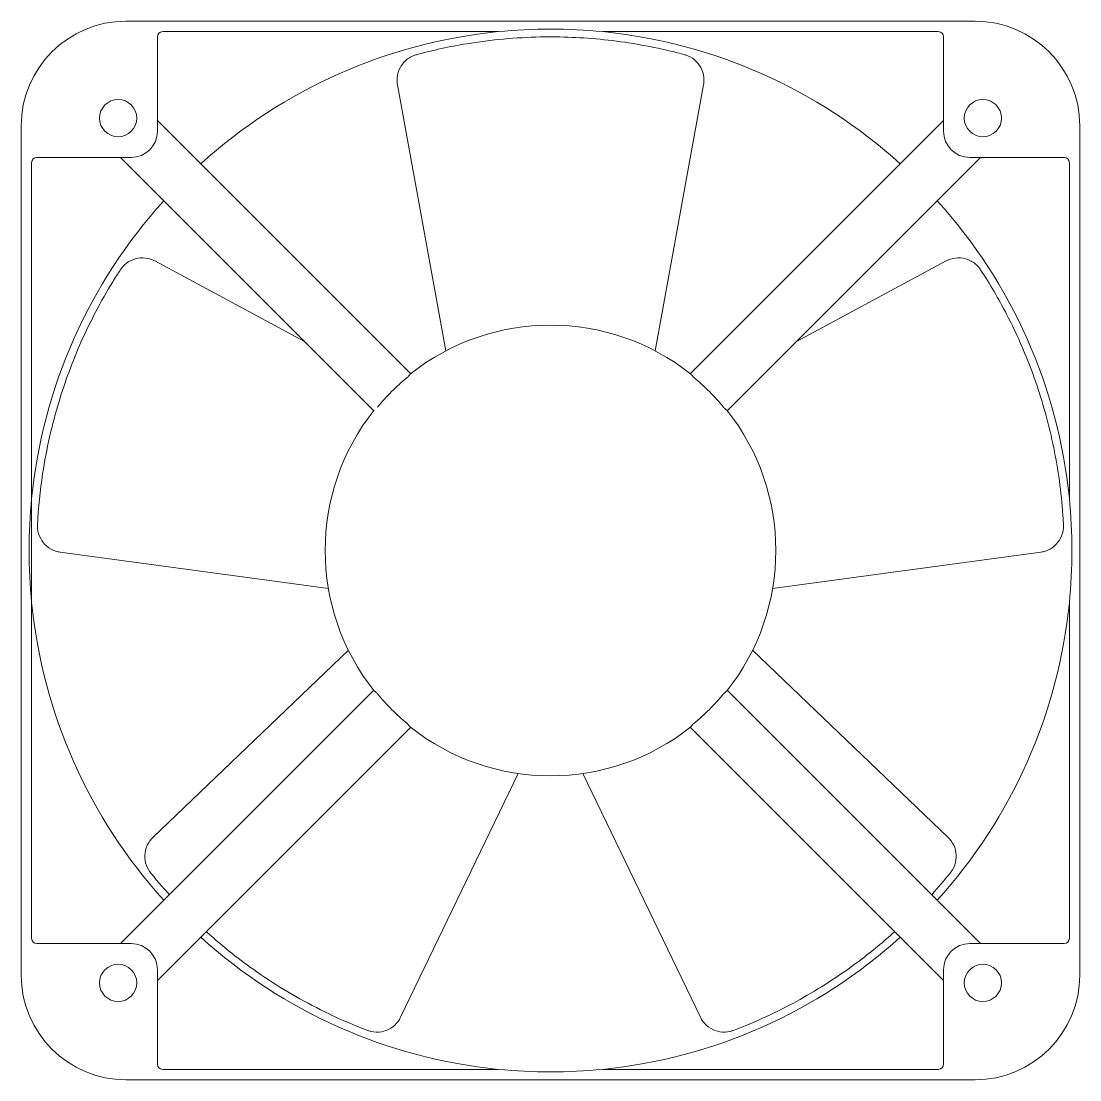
# Model space of a CAD drawing. Header units: inches. Extents: x 0 to 202, y 0 to 202.
import ezdxf

# ---------------------------------------------------------------- set-up
doc = ezdxf.new("R2010")
doc.units = ezdxf.units.IN
doc.layers.add('hw_VTP', color=7, linetype='Continuous', lineweight=13)

# ---------------------------------------------------------------- blocks, each defined once
blk = doc.blocks.new('Q_FAN200x200')
at = {"layer": 'hw_VTP', "color": 0}
for p, q in [((-81, 101), (81, 101)), ((-9.96, 99), (-74, 99)), ((74, 99), (9.96, 99)), ((-75, 98), (-75, 80)), ((75, 80), (75, 98)), ((-29.2, 88.88), (-20, 38.07)), ((20, 38.07), (29.2, 88.88)), ((-101, -81), (-101, 81)), ((-75, 82.07), (-26.66, 33.73)), ((26.66, 33.73), (75, 82.07)), ((101, 81), (101, -81)), ((-80, 75), (-98, 75)), ((-33.73, 26.66), (-82.07, 75)), ((82.07, 75), (33.73, 26.66)), ((98, 75), (80, 75)), ((-99, 74), (-99, 9.96)), ((99, 9.96), (99, 74)), ((-46.96, 39.89), (-75.51, 55.24)), ((75.51, 55.24), (46.96, 39.89)), ((-99, -9.96), (-99, 9.96)), ((-93.56, -0.31), (-42.38, -7.26)), ((42.38, -7.26), (93.56, -0.31)), ((-99, -9.96), (-99, -74)), ((99, -74), (99, -9.96)), ((-38.55, -19.04), (-75.87, -54.74)), ((75.87, -54.74), (38.55, -19.04)), ((-82.07, -75), (-33.73, -26.66)), ((33.73, -26.66), (82.07, -75)), ((-26.66, -33.73), (-75, -82.07)), ((75, -82.07), (26.66, -33.73)), ((-28.62, -89.07), (-6.19, -42.55)), ((6.19, -42.55), (28.62, -89.07)), ((-98, -75), (-80, -75)), ((80, -75), (98, -75)), ((-75, -80), (-75, -98)), ((75, -98), (75, -80)), ((81, -101), (-81, -101)), ((-74, -99), (-9.96, -99)), ((9.96, -99), (74, -99))]:
    blk.add_line(p, q, dxfattribs=at)
for centre in [(-82.5, 82.5), (82.5, 82.5), (-82.5, -82.5), (82.5, -82.5)]:
    blk.add_circle(centre, 3.55, dxfattribs=at)
for centre, radius, start, end in [((-81, 81), 20, 90, 180), ((-74, 98), 1, 90, 180), ((0, 0), 99.5, 95.7464, 132.1196), ((0, 0), 99.5, 84.2536, 95.7464), ((0, 0), 99.5, 47.8804, 84.2536), ((74, 98), 1, 0, 90), ((81, 81), 20, 0, 90), ((-80, 80), 5, 270, 0), ((80, 80), 5, 180, 270), ((-98, 74), 1, 90, 180), ((98, 74), 1, 0, 90), ((0, 0), 99.5, 137.8804, 174.2536), ((0, 0), 99.5, 5.7464, 42.1196), ((0, 0), 43, 51.4977, 128.5023), ((0, 0), 42.87, 129.6457, 140.3543), ((0, 0), 42.87, 39.6457, 50.3543), ((0, 0), 43, 141.4977, 218.5023), ((0, 0), 43, 321.4977, 38.5023), ((0, 0), 99.5, 174.2536, 185.7464), ((0, 0), 99.5, 354.2536, 5.7464), ((0, 0), 99.5, 185.7464, 222.1196), ((0, 0), 99.5, 317.8804, 354.2536), ((0, 0), 42.87, 219.6457, 230.3543), ((0, 0), 42.87, 309.6457, 320.3543), ((0, 0), 43, 231.4977, 308.5023), ((-98, -74), 1, 180, 270), ((0, 0), 99.5, 227.8804, 264.2536), ((0, 0), 99.5, 275.7464, 312.1196), ((98, -74), 1, 270, 0), ((-80, -80), 5, 0, 90), ((80, -80), 5, 90, 180), ((-81, -81), 20, 180, 270), ((81, -81), 20, 270, 0), ((-74, -98), 1, 180, 270), ((74, -98), 1, 270, 0), ((0, 0), 99.5, 264.2536, 275.7464)]:
    blk.add_arc(centre, radius, start, end, dxfattribs=at)
for points, knots in [([(25.59, 94.6), (24.7, 94.84), (23.81, 95.07), (18.69, 96.3), (14.42, 97.02), (6.05, 97.9), (1.96, 98.06), (-6.58, 97.89), (-11.32, 97.46), (-19.24, 96.15), (-22.45, 95.45), (-25.59, 94.6)], [33.009785, 33.009785, 33.009785, 33.009785, 33.267194, 33.267194, 34.491054, 34.491054, 35.714914, 35.714914, 37.185277, 37.185277, 38.203325, 38.203325, 38.203325, 38.203325]), ([(-25.59, 94.6), (-25.8, 94.54), (-26.02, 94.47), (-26.86, 94.11), (-27.44, 93.7), (-28.31, 92.8), (-28.67, 92.26), (-29.16, 91.06), (-29.28, 90.4), (-29.28, 89.48), (-29.26, 89.18), (-29.2, 88.88)], [0.9421599, 0.9421599, 0.9421599, 0.9421599, 1.0140011, 1.0140011, 1.2294873, 1.2294873, 1.4170143, 1.4170143, 1.6045412, 1.6045412, 1.6923119, 1.6923119, 1.6923119, 1.6923119]), ([(29.2, 88.88), (29.26, 89.18), (29.28, 89.48), (29.28, 89.77), (29.28, 90.4), (29.16, 91.07), (28.64, 92.3), (28.26, 92.87), (27.37, 93.76), (26.81, 94.14), (25.99, 94.48), (25.79, 94.55), (25.59, 94.6)], [2.9402998, 2.9402998, 2.9402998, 2.9402998, 3.027626, 3.027626, 3.027626, 3.2161996, 3.2161996, 3.4047732, 3.4047732, 3.5942766, 3.5942766, 3.6550256, 3.6550256, 3.6550256, 3.6550256]), ([(-75.51, 55.24), (-75.78, 55.38), (-76.06, 55.5), (-76.33, 55.59), (-76.93, 55.78), (-77.61, 55.87), (-78.94, 55.77), (-79.59, 55.57), (-80.71, 55), (-81.25, 54.59), (-81.82, 53.92), (-81.95, 53.75), (-82.06, 53.57)], [2.9402998, 2.9402998, 2.9402998, 2.9402998, 3.027626, 3.027626, 3.027626, 3.2161996, 3.2161996, 3.4047732, 3.4047732, 3.5942766, 3.5942766, 3.6550256, 3.6550256, 3.6550256, 3.6550256]), ([(82.06, 53.57), (81.94, 53.76), (81.8, 53.94), (81.2, 54.63), (80.64, 55.06), (79.51, 55.6), (78.88, 55.78), (77.59, 55.87), (76.93, 55.78), (76.05, 55.5), (75.78, 55.38), (75.51, 55.24)], [0.9421599, 0.9421599, 0.9421599, 0.9421599, 1.0140011, 1.0140011, 1.2294873, 1.2294873, 1.4170143, 1.4170143, 1.6045412, 1.6045412, 1.6923119, 1.6923119, 1.6923119, 1.6923119]), ([(-82.06, 53.57), (-82.57, 52.8), (-83.06, 52.03), (-85.81, 47.54), (-87.82, 43.7), (-91.24, 36.01), (-92.65, 32.16), (-95.13, 23.99), (-96.19, 19.35), (-97.39, 11.41), (-97.72, 8.14), (-97.88, 4.9)], [33.009785, 33.009785, 33.009785, 33.009785, 33.267194, 33.267194, 34.491054, 34.491054, 35.714914, 35.714914, 37.185277, 37.185277, 38.203325, 38.203325, 38.203325, 38.203325]), ([(97.88, 4.9), (97.83, 5.81), (97.77, 6.73), (97.36, 11.98), (96.73, 16.27), (94.98, 24.5), (93.86, 28.44), (91.07, 36.5), (89.19, 40.89), (85.5, 48.01), (83.84, 50.85), (82.06, 53.57)], [33.009785, 33.009785, 33.009785, 33.009785, 33.267194, 33.267194, 34.491054, 34.491054, 35.714914, 35.714914, 37.185277, 37.185277, 38.203325, 38.203325, 38.203325, 38.203325]), ([(-27.35, 33.01), (-27.34, 33.01), (-27.33, 33.02), (-27.28, 33.07), (-27.23, 33.11), (-27.13, 33.22), (-27.07, 33.29), (-26.95, 33.45), (-26.89, 33.53), (-26.81, 33.61), (-26.79, 33.64), (-26.77, 33.65)], [-0.9579555, -0.9579555, -0.9579555, -0.9579555, -0.9550129, -0.9550129, -0.9358602, -0.9358602, -0.907986, -0.907986, -0.8694107, -0.8694107, -0.8541095, -0.8541095, -0.8541095, -0.8541095]), ([(26.77, 33.65), (26.8, 33.63), (26.83, 33.59), (26.93, 33.48), (26.99, 33.39), (27.12, 33.24), (27.17, 33.18), (27.27, 33.08), (27.31, 33.04), (27.35, 33.01)], [-1.1093364, -1.1093364, -1.1093364, -1.1093364, -1.0855865, -1.0855865, -1.045636, -1.045636, -1.0209105, -1.0209105, -1.0040742, -1.0040742, -1.0040742, -1.0040742]), ([(33.01, 27.35), (33.01, 27.34), (33.02, 27.33), (33.07, 27.28), (33.11, 27.23), (33.22, 27.13), (33.29, 27.07), (33.45, 26.95), (33.53, 26.89), (33.61, 26.81), (33.64, 26.79), (33.65, 26.77)], [-0.9579555, -0.9579555, -0.9579555, -0.9579555, -0.9550129, -0.9550129, -0.9358602, -0.9358602, -0.907986, -0.907986, -0.8694107, -0.8694107, -0.8541095, -0.8541095, -0.8541095, -0.8541095]), ([(-97.88, 4.9), (-97.89, 4.67), (-97.88, 4.45), (-97.81, 3.53), (-97.6, 2.86), (-97, 1.75), (-96.6, 1.24), (-95.61, 0.41), (-95.02, 0.09), (-94.15, -0.2), (-93.86, -0.26), (-93.56, -0.31)], [0.9421599, 0.9421599, 0.9421599, 0.9421599, 1.0140011, 1.0140011, 1.2294873, 1.2294873, 1.4170143, 1.4170143, 1.6045412, 1.6045412, 1.6923119, 1.6923119, 1.6923119, 1.6923119]), ([(93.56, -0.31), (93.86, -0.26), (94.15, -0.2), (94.43, -0.11), (95.03, 0.09), (95.63, 0.41), (96.64, 1.28), (97.05, 1.82), (97.62, 2.94), (97.82, 3.59), (97.89, 4.47), (97.89, 4.69), (97.88, 4.9)], [2.9402998, 2.9402998, 2.9402998, 2.9402998, 3.027626, 3.027626, 3.027626, 3.2161996, 3.2161996, 3.4047732, 3.4047732, 3.5942766, 3.5942766, 3.6550256, 3.6550256, 3.6550256, 3.6550256]), ([(-33.01, -27.35), (-33.01, -27.34), (-33.02, -27.33), (-33.07, -27.28), (-33.11, -27.23), (-33.22, -27.13), (-33.29, -27.07), (-33.45, -26.95), (-33.53, -26.89), (-33.61, -26.81), (-33.64, -26.79), (-33.65, -26.77)], [-0.9579555, -0.9579555, -0.9579555, -0.9579555, -0.9550129, -0.9550129, -0.9358602, -0.9358602, -0.907986, -0.907986, -0.8694107, -0.8694107, -0.8541095, -0.8541095, -0.8541095, -0.8541095]), ([(33.65, -26.77), (33.63, -26.8), (33.59, -26.83), (33.48, -26.93), (33.39, -26.99), (33.24, -27.12), (33.18, -27.17), (33.08, -27.27), (33.04, -27.31), (33.01, -27.35)], [-1.1093364, -1.1093364, -1.1093364, -1.1093364, -1.0855865, -1.0855865, -1.045636, -1.045636, -1.0209105, -1.0209105, -1.0040742, -1.0040742, -1.0040742, -1.0040742]), ([(-26.77, -33.65), (-26.8, -33.63), (-26.83, -33.59), (-26.93, -33.48), (-26.99, -33.39), (-27.12, -33.24), (-27.17, -33.18), (-27.27, -33.08), (-27.31, -33.04), (-27.35, -33.01)], [-1.1093364, -1.1093364, -1.1093364, -1.1093364, -1.0855865, -1.0855865, -1.045636, -1.045636, -1.0209105, -1.0209105, -1.0040742, -1.0040742, -1.0040742, -1.0040742]), ([(27.35, -33.01), (27.34, -33.01), (27.33, -33.02), (27.28, -33.07), (27.23, -33.11), (27.13, -33.22), (27.07, -33.29), (26.95, -33.45), (26.89, -33.53), (26.81, -33.61), (26.79, -33.64), (26.77, -33.65)], [-0.9579555, -0.9579555, -0.9579555, -0.9579555, -0.9550129, -0.9550129, -0.9358602, -0.9358602, -0.907986, -0.907986, -0.8694107, -0.8694107, -0.8541095, -0.8541095, -0.8541095, -0.8541095]), ([(-75.87, -54.74), (-76.09, -54.95), (-76.29, -55.18), (-76.46, -55.42), (-76.83, -55.93), (-77.12, -56.54), (-77.43, -57.84), (-77.45, -58.52), (-77.25, -59.76), (-77.02, -60.4), (-76.56, -61.15), (-76.44, -61.33), (-76.31, -61.49)], [2.9402998, 2.9402998, 2.9402998, 2.9402998, 3.027626, 3.027626, 3.027626, 3.2161996, 3.2161996, 3.4047732, 3.4047732, 3.5942766, 3.5942766, 3.6550256, 3.6550256, 3.6550256, 3.6550256]), ([(76.31, -61.49), (76.45, -61.32), (76.58, -61.13), (77.05, -60.35), (77.28, -59.68), (77.45, -58.43), (77.42, -57.79), (77.11, -56.53), (76.82, -55.92), (76.29, -55.18), (76.09, -54.95), (75.87, -54.74)], [0.9421599, 0.9421599, 0.9421599, 0.9421599, 1.0140011, 1.0140011, 1.2294873, 1.2294873, 1.4170143, 1.4170143, 1.6045412, 1.6045412, 1.6923119, 1.6923119, 1.6923119, 1.6923119]), ([(-76.31, -61.49), (-75.73, -62.21), (-75.14, -62.91), (-73.96, -64.31), (-73.35, -64.99), (-72.74, -65.67)], [33.0097847, 33.0097847, 33.0097847, 33.0097847, 33.2671943, 33.2671943, 33.524767, 33.524767, 33.524767, 33.524767]), ([(-65.67, -72.74), (-65.64, -72.77), (-65.6, -72.8), (-62.44, -75.65), (-59.22, -78.18), (-52.22, -83.06), (-48.12, -85.5), (-40.95, -89.1), (-37.94, -90.42), (-34.9, -91.57)], [34.477799, 34.477799, 34.477799, 34.477799, 34.491054, 34.491054, 35.714914, 35.714914, 37.185277, 37.185277, 38.203325, 38.203325, 38.203325, 38.203325]), ([(34.9, -91.57), (35.76, -91.25), (36.61, -90.91), (41.48, -88.9), (45.36, -86.97), (52.65, -82.76), (56.05, -80.48), (61.37, -76.45), (63.56, -74.65), (65.67, -72.74)], [33.009785, 33.009785, 33.009785, 33.009785, 33.267194, 33.267194, 34.491054, 34.491054, 35.714914, 35.714914, 36.59776, 36.59776, 36.59776, 36.59776]), ([(-34.9, -91.57), (-34.69, -91.65), (-34.48, -91.72), (-33.59, -91.93), (-32.88, -91.94), (-31.64, -91.71), (-31.03, -91.49), (-29.93, -90.81), (-29.45, -90.35), (-28.91, -89.6), (-28.75, -89.34), (-28.62, -89.07)], [0.9421599, 0.9421599, 0.9421599, 0.9421599, 1.0140011, 1.0140011, 1.2294873, 1.2294873, 1.4170143, 1.4170143, 1.6045412, 1.6045412, 1.6923119, 1.6923119, 1.6923119, 1.6923119]), ([(28.62, -89.07), (28.75, -89.35), (28.91, -89.6), (29.08, -89.84), (29.45, -90.35), (29.94, -90.82), (31.08, -91.51), (31.72, -91.74), (32.96, -91.94), (33.65, -91.92), (34.5, -91.71), (34.71, -91.65), (34.9, -91.57)], [2.9402998, 2.9402998, 2.9402998, 2.9402998, 3.027626, 3.027626, 3.027626, 3.2161996, 3.2161996, 3.4047732, 3.4047732, 3.5942766, 3.5942766, 3.6550256, 3.6550256, 3.6550256, 3.6550256])]:
    blk.add_open_spline(points, degree=3, knots=knots, dxfattribs=at)
blk.add_open_spline([(72.74, -65.67), (73.97, -64.31), (75.16, -62.91), (76.31, -61.49)], degree=3, dxfattribs=at)

msp = doc.modelspace()

# ---------------------------------------------------------------- block references
msp.add_blockref('Q_FAN200x200', (101, 101))

doc.saveas('drawing.dxf')
